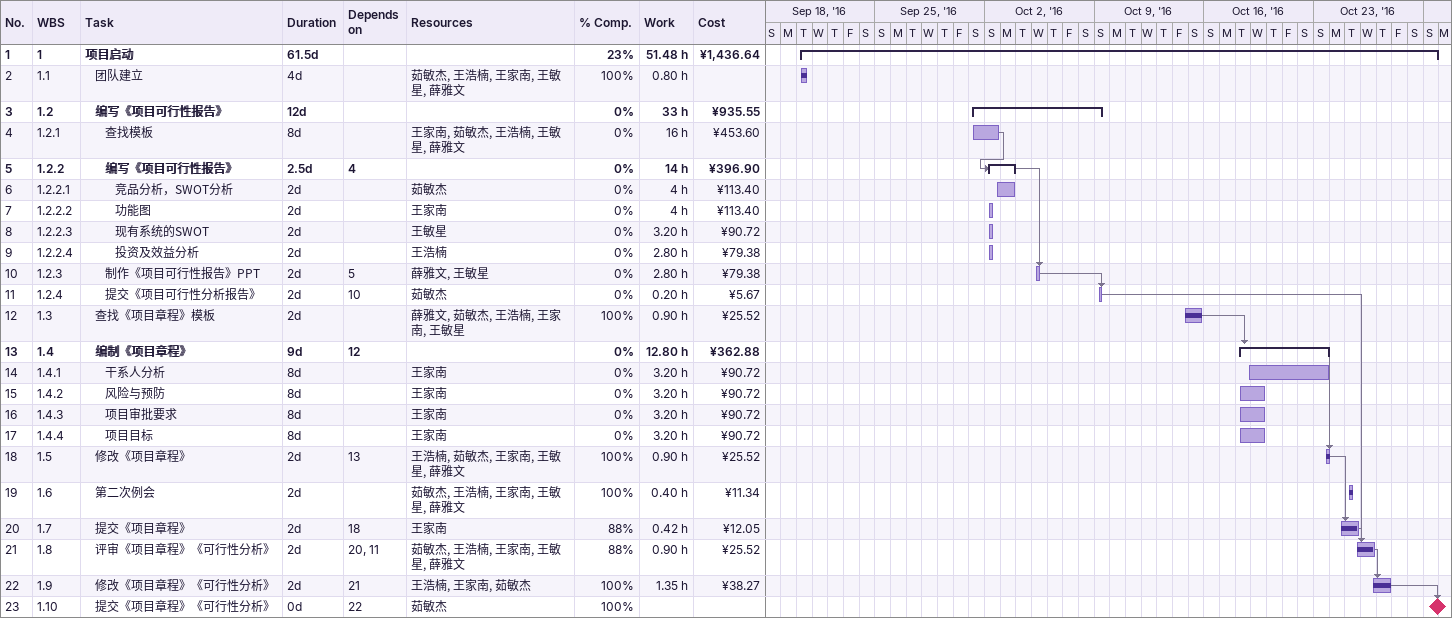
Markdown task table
| ID | WBS | Task | Duration | Start | Finish | Predecessors | Resources | % complete | Work (h) | Cost (¥) |
|---|---|---|---|---|---|---|---|---|---|---|
| 1 | 1 | **项目启动** | 61.5d | 2016-09-20 | 2016-10-30 |  |  | 23 | 51.48 | 1436.64 |
| 2 | 1.1 | 团队建立 | 4d | 2016-09-20 | 2016-09-20 |  | 茹敏杰, 王浩楠, 王家南, 王敏星, 薛雅文 | 100 | 0.80 |  |
| 3 | 1.2 | **编写《项目可行性报告》** | 12d | 2016-10-01 | 2016-10-09 |  |  | 0 | 33 | 935.55 |
| 4 | 1.2.1 | 查找模板 | 8d | 2016-10-01 | 2016-10-02 |  | 王家南, 茹敏杰, 王浩楠, 王敏星, 薛雅文 | 0 | 16 | 453.60 |
| 5 | 1.2.2 | **编写《项目可行性报告》** | 2.5d | 2016-10-02 | 2016-10-03 | 4 |  | 0 | 14 | 396.90 |
| 6 | 1.2.2.1 | 竞品分析，SWOT分析 | 2d | 2016-10-02 | 2016-10-03 |  | 茹敏杰 | 0 | 4 | 113.40 |
| 7 | 1.2.2.2 | 功能图 | 2d | 2016-10-02 | 2016-10-02 |  | 王家南 | 0 | 4 | 113.40 |
| 8 | 1.2.2.3 | 现有系统的SWOT | 2d | 2016-10-02 | 2016-10-02 |  | 王敏星 | 0 | 3.20 | 90.72 |
| 9 | 1.2.2.4 | 投资及效益分析 | 2d | 2016-10-02 | 2016-10-02 |  | 王浩楠 | 0 | 2.80 | 79.38 |
| 10 | 1.2.3 | 制作《项目可行性报告》PPT | 2d | 2016-10-05 | 2016-10-05 | 5 | 薛雅文, 王敏星 | 0 | 2.80 | 79.38 |
| 11 | 1.2.4 | 提交《项目可行性分析报告》 | 2d | 2016-10-09 | 2016-10-09 | 10 | 茹敏杰 | 0 | 0.20 | 5.67 |
| 12 | 1.3 | 查找《项目章程》模板 | 2d | 2016-10-14 | 2016-10-15 |  | 薛雅文, 茹敏杰, 王浩楠, 王家南, 王敏星 | 100 | 0.90 | 25.52 |
| 13 | 1.4 | **编制《项目章程》** | 9d | 2016-10-18 | 2016-10-23 | 12 |  | 0 | 12.80 | 362.88 |
| 14 | 1.4.1 | 干系人分析 | 8d | 2016-10-18 | 2016-10-23 |  | 王家南 | 0 | 3.20 | 90.72 |
| 15 | 1.4.2 | 风险与预防 | 8d | 2016-10-18 | 2016-10-19 |  | 王家南 | 0 | 3.20 | 90.72 |
| 16 | 1.4.3 | 项目审批要求 | 8d | 2016-10-18 | 2016-10-19 |  | 王家南 | 0 | 3.20 | 90.72 |
| 17 | 1.4.4 | 项目目标 | 8d | 2016-10-18 | 2016-10-19 |  | 王家南 | 0 | 3.20 | 90.72 |
| 18 | 1.5 | 修改《项目章程》 | 2d | 2016-10-23 | 2016-10-24 | 13 | 王浩楠, 茹敏杰, 王家南, 王敏星, 薛雅文 | 100 | 0.90 | 25.52 |
| 19 | 1.6 | 第二次例会 | 2d | 2016-10-25 | 2016-10-25 |  | 茹敏杰, 王浩楠, 王家南, 王敏星, 薛雅文 | 100 | 0.40 | 11.34 |
| 20 | 1.7 | 提交《项目章程》 | 2d | 2016-10-24 | 2016-10-25 | 18 | 王家南 | 88 | 0.42 | 12.05 |
| 21 | 1.8 | 评审《项目章程》《可行性分析》 | 2d | 2016-10-25 | 2016-10-26 | 20, 11 | 茹敏杰, 王浩楠, 王家南, 王敏星, 薛雅文 | 88 | 0.90 | 25.52 |
| 22 | 1.9 | 修改《项目章程》《可行性分析》 | 2d | 2016-10-26 | 2016-10-27 | 21 | 王浩楠, 王家南, 茹敏杰 | 100 | 1.35 | 38.27 |
| 23 | 1.10 | 提交《项目章程》《可行性分析》 | 0d | 2016-10-30 | 2016-10-30 | 22 | 茹敏杰 | 100 |  |  |
